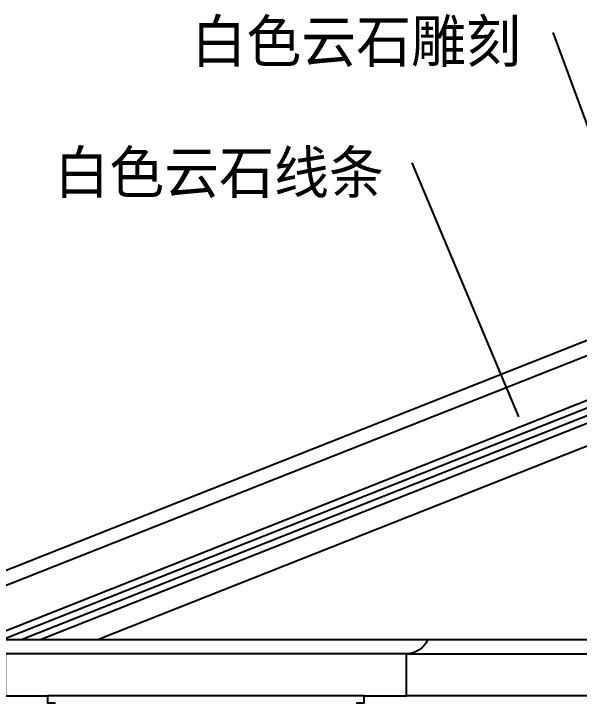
# Model space of a CAD drawing. Header units: metres. Extents: x 172 to 5375, y 420 to 6939.
# Drawn here: x 596 to 1399, y 5945 to 6915 of the extents above; entities that cross this region are included whole.
import ezdxf

# ---------------------------------------------------------------- set-up
doc = ezdxf.new("R2010")
doc.units = ezdxf.units.M
for name, color, linetype in [('3', 3, 'Continuous'), ('4', 4, 'Continuous'), ('7', 7, 'Continuous'), ('DIM', 3, 'Continuous'), ('TEXT', 3, 'Continuous')]:
    doc.layers.add(name, color=color, linetype=linetype)
doc.dimstyles.get("Standard").update_dxf_attribs({"dimtxt": 2.5, "dimasz": 2.5, "dimexe": 1.25, "dimexo": 0.625, "dimtad": 1, "dimcen": 2.5, "dimazin": 3, "dimtfac": 1, "dimtmove": 0, "dimatfit": 3})

msp = doc.modelspace()

# ---------------------------------------------------------------- linework, layer by layer
at = {"layer": '3'}
for p, q in [((1763.96, 6494.48), (581.08, 6025.23)), ((1763.96, 6483.72), (608.19, 6025.23)), ((1763.96, 6472.96), (635.31, 6025.23))]:
    msp.add_line(p, q, dxfattribs=at)
at = {"layer": '4'}
for p, q in [((1763.96, 6590.3), (476.75, 6080.67)), ((1763.96, 6568.78), (502.72, 6069.46)), ((1763.96, 6440.68), (716.67, 6025.23)), ((453.96, 6025.23), (3073.96, 6025.23)), ((1153.96, 6005.23), (483.96, 6005.23)), ((1153.96, 6005.23), (2373.96, 6005.23)), ((2373.96, 5945.23), (1153.96, 5945.23))]:
    msp.add_line(p, q, dxfattribs=at)
for points in [[(476.75, 6080.67), (484.13, 6062.08), (502.72, 6069.46, -0.46), (533.71, 6048.35, 0.46), (553.96, 6025.23, 0.3), (583.96, 6005.23), (583.96, 5945.23), (643.96, 5945.23), (643.96, 5935.23), (653.96, 5935.23, 0.44), (693.96, 5895.23), (693.96, 5885.23), (703.96, 5885.23), (703.96, 5865.23), (723.96, 5865.23), (723.96, 5845.23)], [(1183.96, 6025.23, -0.3), (1153.96, 6005.23)], [(1013.96, 5615.23), (1013.96, 5865.23), (1033.96, 5865.23), (1033.96, 5885.23), (1043.96, 5885.23), (1043.96, 5895.23, 0.44), (1083.96, 5935.23), (1093.96, 5935.23), (1093.96, 5945.23), (1153.96, 5945.23), (1153.96, 6005.23)]]:
    msp.add_lwpolyline(points, format="xyb", dxfattribs=at)
at = {"layer": '7'}
for p, q in [((1763.96, 6505.23), (553.96, 6025.23)), ((1093.96, 5945.23), (643.96, 5945.23))]:
    msp.add_line(p, q, dxfattribs=at)

# ---------------------------------------------------------------- texts
at = {"layer": 'TEXT'}
for s, p in [('白色云石雕刻', (848.47, 6845.7)), ('白色云石线条', (653.79, 6659.4))]:
    msp.add_text(s, height=60, dxfattribs=at).set_placement(p)

# ---------------------------------------------------------------- leaders
at = {"layer": 'DIM'}
for points in [[(1601.15, 6239.42), (1362.04, 6888.03)], [(1313.25, 6341.83), (1161.98, 6702.71)]]:
    msp.add_leader(points, dimstyle='Standard', dxfattribs=at)

doc.saveas('drawing.dxf')
